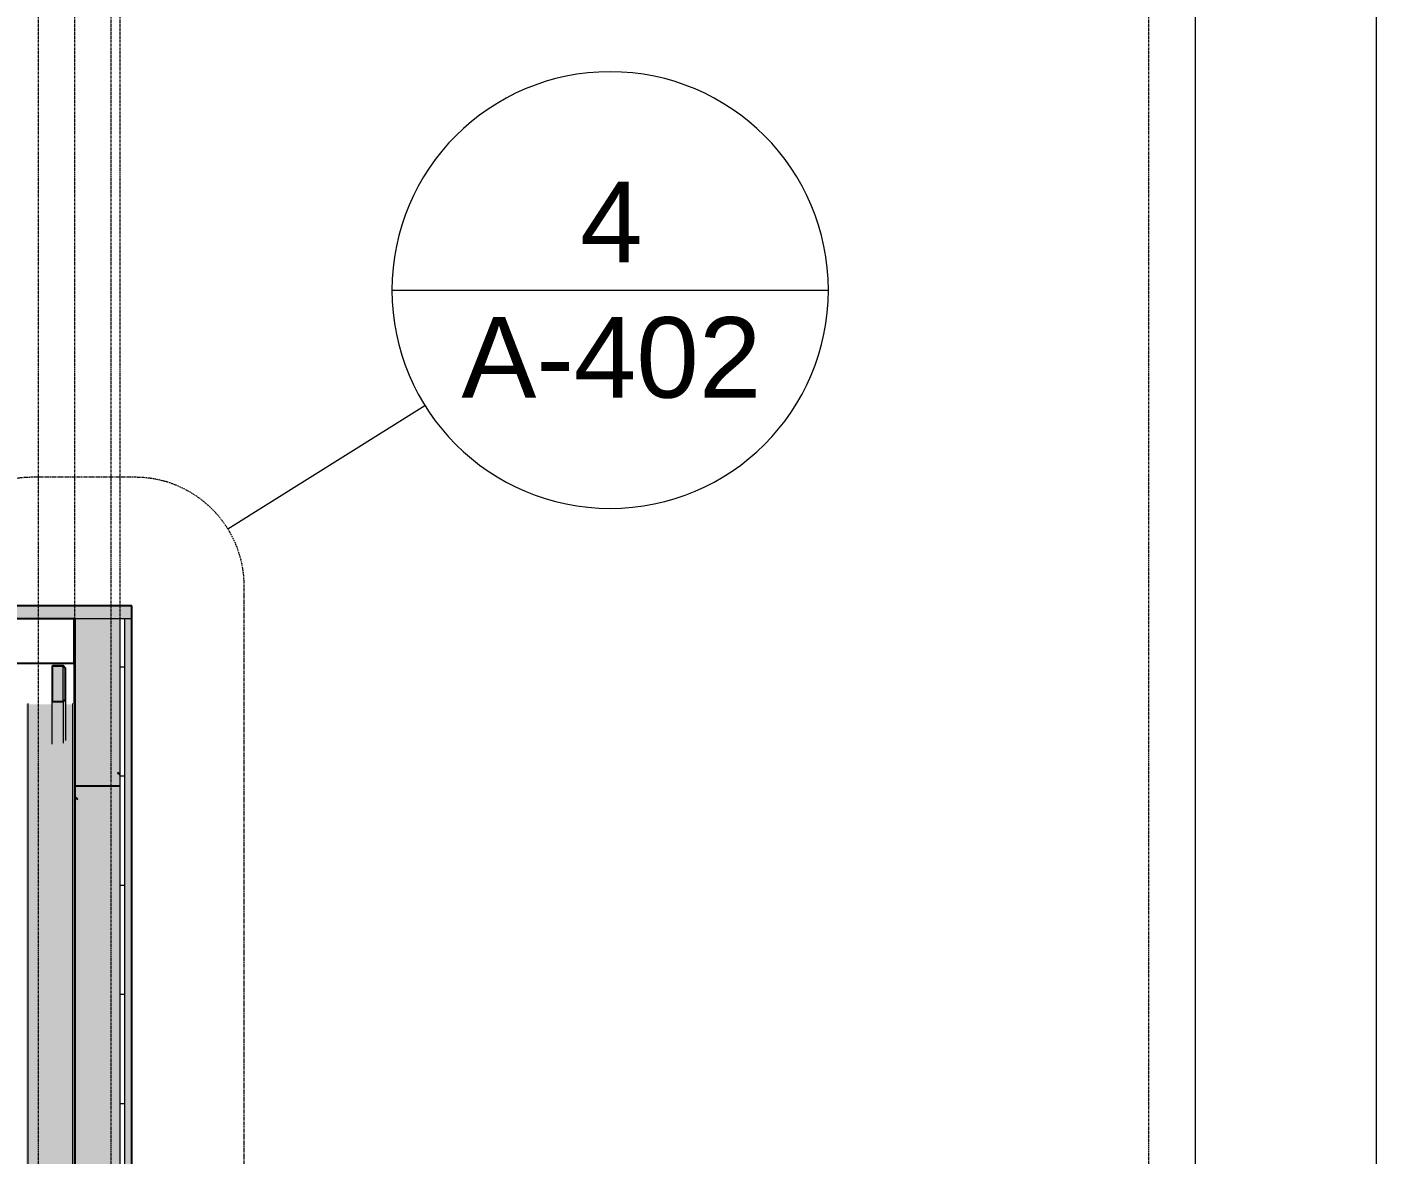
# Model space of a CAD drawing. Header units: inches. Extents: x -54880 to -186, y -132 to 853.
# Drawn here: x -22801.9 to -22505.2, y 257.1 to 504.9 of the extents above; entities that cross this region are included whole.
import ezdxf

# ---------------------------------------------------------------- set-up
doc = ezdxf.new("R2010")
doc.units = ezdxf.units.IN
doc.header["$MEASUREMENT"] = 0
doc.linetypes.add('Dash Dot 3_16_', pattern=[0.3125, 0.1875, -0.0625, 0, -0.0625])
doc.linetypes.add('Grid Line 1_2_', pattern=[0.875, 0.5, -0.125, 0.125, -0.125])
for name, color, linetype, lineweight in [('A-ANNO-SYMB', 150, 'Continuous', 9), ('A-CLNG', 13, 'Continuous', 9), ('A-ROOF', 132, 'Continuous', 9), ('A-WALL', 113, 'Continuous', 9), ('A-WALL-PATT', 111, 'Continuous', 9), ('G-ANNO-SYMB', 111, 'Continuous', 9), ('L-SITE-WALL', 31, 'Continuous', 9), ('S-BEAM', 12, 'Continuous', 9), ('S-COLS', 52, 'Continuous', 9), ('S-GRID', 1, 'Continuous', 9)]:
    doc.layers.add(name, color=color, linetype=linetype, lineweight=lineweight)
doc.styles.add('Arial_1', font='arial.ttf', dxfattribs={"height": 17.703593})
pattern_1 = [(45, (-26138.858, 100.19), (-19.00703, 19.00703), []), (45, (-26138.858, 128.99), (-19.00703, 19.00703), [])]

# ---------------------------------------------------------------- blocks, each defined once
blk = doc.blocks.new('Girt_Z - 8_D-943826-Section 13')
at = {"layer": 'S-BEAM'}
for points in [[(-22791.52, 369.15), (-22791.39, 369.15), (-22791.39, 369.71), (-22791.52, 369.71)], [(-22791.39, 369.08), (-22791.39, 369.15), (-22791.52, 369.08)], [(-22791.39, 361.8), (-22791.39, 369.08), (-22791.52, 369.08), (-22791.52, 361.8)], [(-22791.39, 361.6), (-22791.39, 361.8), (-22791.52, 361.8), (-22791.52, 361.6)], [(-22791.52, 361.51), (-22791.39, 361.51), (-22791.39, 361.6), (-22791.52, 361.6)]]:
    blk.add_hatch(color=256, dxfattribs=at).paths.add_polyline_path(points, flags=0)
for p, q in [((-22791.52, 369.71), (-22791.39, 369.71)), ((-22791.39, 369.15), (-22791.52, 369.15)), ((-22791.39, 369.08), (-22791.52, 369.08)), ((-22791.39, 361.51), (-22791.52, 361.51))]:
    blk.add_line(p, q, dxfattribs=at)
blk = doc.blocks.new('Girt_Z - 8_D-V84-Section 13')
at = {"layer": 'S-BEAM'}
for points in [[(-22791.39, 359.3), (-22791.39, 361.51), (-22791.52, 361.51), (-22791.52, 359.3)], [(-22791.39, 359.11), (-22791.39, 359.3), (-22791.52, 359.3), (-22791.52, 359.11)], [(-22791.52, 359.01), (-22791.39, 359.01), (-22791.39, 359.11), (-22791.52, 359.11)]]:
    blk.add_hatch(color=256, dxfattribs=at).paths.add_polyline_path(points, flags=0)
blk.add_line((-22791.39, 359.01), (-22791.52, 359.01), dxfattribs=at)
blk = doc.blocks.new('Girt_C - 8_D-1075950-Section 13')
at = {"layer": 'S-BEAM'}
h = blk.add_hatch(dxfattribs=at)
h.set_pattern_fill('FP_2', color=256, style=0, pattern_type=2)
h.set_pattern_definition(pattern_1)
h.paths.add_polyline_path([(-22796.26, 356.47), (-22793.89, 356.47), (-22793.41, 357.04), (-22793.49, 357.11), (-22793.94, 356.58), (-22796.26, 356.58)], flags=0)
h.paths.add_polyline_path([(-22796.34, 356.65), (-22796.34, 364.29), (-22796.44, 364.29), (-22796.44, 356.65)], flags=0)
h.paths.add_polyline_path([(-22793.49, 363.83), (-22793.41, 363.9), (-22793.89, 364.47), (-22796.26, 364.47), (-22796.26, 364.36), (-22793.94, 364.36)], flags=0)
for points in [[(-22796.26, 356.58), (-22793.94, 356.58), (-22793.94, 364.36), (-22796.26, 364.35), (-22796.26, 357.73)], [(-22793.94, 356.58), (-22793.49, 357.11), (-22793.49, 363.83), (-22793.94, 364.36), (-22793.94, 357.04)], [(-22796.26, 347.43), (-22796.33, 356.48), (-22796.44, 356.65), (-22796.38, 347.47), (-22796.31, 347.44)], [(-22796.26, 347.43), (-22793.89, 347.43), (-22793.89, 356.47), (-22796.26, 356.47), (-22796.26, 348.35)], [(-22793.89, 347.43), (-22793.41, 348), (-22793.41, 357.04), (-22793.89, 356.47), (-22793.89, 348.35)]]:
    blk.add_hatch(color=256, dxfattribs=at).paths.add_polyline_path(points, flags=0)
at = {"layer": 'S-BEAM', "lineweight": 15}
for p, q in [((-22796.44, 364.29), (-22796.44, 356.65)), ((-22796.34, 356.65), (-22796.34, 364.29)), ((-22793.89, 364.47), (-22796.26, 364.47)), ((-22796.26, 364.36), (-22793.94, 364.36)), ((-22793.94, 364.36), (-22793.49, 363.83)), ((-22793.41, 363.9), (-22793.89, 364.47)), ((-22793.49, 363.83), (-22793.41, 363.9)), ((-22793.94, 356.58), (-22796.26, 356.58)), ((-22796.26, 356.47), (-22793.89, 356.47)), ((-22793.49, 357.11), (-22793.94, 356.58)), ((-22793.89, 356.47), (-22793.41, 357.04)), ((-22793.41, 357.04), (-22793.49, 357.11))]:
    blk.add_line(p, q, dxfattribs=at)
at = {"layer": 'S-BEAM'}
for p, q in [((-22796.26, 356.47), (-22796.26, 364.36)), ((-22793.94, 356.58), (-22793.94, 364.36)), ((-22793.49, 357.11), (-22793.49, 363.83)), ((-22793.41, 357.04), (-22793.41, 363.9)), ((-22796.44, 356.65), (-22796.44, 347.18)), ((-22796.26, 356.47), (-22796.26, 356.58)), ((-22793.89, 347.43), (-22793.89, 356.47)), ((-22793.41, 348), (-22793.41, 357.04))]:
    blk.add_line(p, q, dxfattribs=at)
at = {"layer": 'S-BEAM', "lineweight": 15, "flags": 128}
for points in [[(-22796.26, 364.47), (-22796.33, 364.46), (-22796.39, 364.42), (-22796.43, 364.36), (-22796.44, 364.29)], [(-22796.34, 364.29), (-22796.33, 364.32), (-22796.3, 364.35), (-22796.26, 364.36)], [(-22796.44, 356.65), (-22796.43, 356.58), (-22796.39, 356.52), (-22796.33, 356.48), (-22796.26, 356.47)], [(-22796.26, 356.58), (-22796.3, 356.59), (-22796.33, 356.62), (-22796.34, 356.65)]]:
    blk.add_lwpolyline(points, dxfattribs=at)
blk = doc.blocks.new('Girt_Z - 10_D-V188-Section 13')
at = {"layer": 'S-BEAM'}
h = blk.add_hatch(dxfattribs=at)
h.set_pattern_fill('FP_2', color=256, style=0, pattern_type=2)
h.set_pattern_definition(pattern_1)
h.paths.add_polyline_path([(-22790.82, 335.02), (-22790.75, 335.1), (-22791.28, 335.55), (-22791.28, 337.87), (-22791.39, 337.87), (-22791.39, 335.5)], flags=0)
h.paths.add_polyline_path([(-22781.58, 337.95), (-22781.58, 338.05), (-22791.2, 338.05), (-22791.2, 337.95), (-22787.1, 337.95)], flags=0)
h.paths.add_polyline_path([(-22781.5, 338.13), (-22781.39, 338.13), (-22781.39, 340.5), (-22781.96, 340.98), (-22782.04, 340.9), (-22781.5, 340.45), (-22781.5, 338.97)], flags=0)
at = {"layer": 'S-BEAM', "lineweight": 15}
for p, q in [((-22781.96, 340.98), (-22782.04, 340.9)), ((-22782.04, 340.9), (-22781.5, 340.45)), ((-22781.39, 340.5), (-22781.96, 340.98)), ((-22781.5, 340.45), (-22781.5, 338.13)), ((-22781.39, 338.13), (-22781.39, 340.5)), ((-22791.39, 337.87), (-22791.39, 335.5)), ((-22791.39, 335.5), (-22790.82, 335.02)), ((-22791.28, 335.55), (-22791.28, 337.87)), ((-22790.75, 335.1), (-22791.28, 335.55)), ((-22781.58, 338.05), (-22791.2, 338.05)), ((-22791.2, 337.95), (-22781.58, 337.95)), ((-22790.82, 335.02), (-22790.75, 335.1))]:
    blk.add_line(p, q, dxfattribs=at)
for centre, radius, start, end in [((-22791.2, 337.87), 0.188, 90, 180), ((-22791.2, 337.87), 0.0782, 90, 177.8773), ((-22781.58, 338.13), 0.188, 270, 0), ((-22781.58, 338.13), 0.0782, 270, 356.9576)]:
    blk.add_arc(centre, radius, start, end, dxfattribs=at)
blk = doc.blocks.new('Section - Callout Head-19020-Section 13')
at = {"layer": 'A-ANNO-SYMB'}
blk.add_line((-22721.64, 447.02), (-22625.64, 447.02), dxfattribs=at)
for start, end in [(0, 180), (180, 360)]:
    blk.add_arc((-22673.64, 447.02), 48, start, end, dxfattribs=at)

msp = doc.modelspace()

# ---------------------------------------------------------------- hatches: boundary and pattern name
at = {"layer": 'A-ROOF'}
msp.add_hatch(color=256, dxfattribs=at).paths.add_polyline_path([(-26281.39023, 374.72897), (-22778.89023, 374.72897), (-22778.89023, 377.60647), (-26287.62069, 377.60647), (-26287.62069, 374.72897), (-26282.39023, 374.72897)], flags=0)
h = msp.add_hatch(color=256, dxfattribs=at)
h.paths.add_polyline_path([(-26287.62069, 342.13397), (-26287.4996, 342.13397), (-26287.4996, 349.77839), (-26283.89023, 349.77839), (-26283.89023, 374.72897), (-26287.62069, 374.72897), (-26287.62069, 349.02774)], flags=0)
h.paths.add_polyline_path([(-22791.39023, 369.70747), (-22791.39023, 374.72897), (-22791.52499, 374.72897), (-22791.52499, 369.70747)], flags=0)
at = {"layer": 'A-WALL-PATT'}
h = msp.add_hatch(dxfattribs=at)
h.set_pattern_fill('FP_5', color=256, style=0, pattern_type=2)
h.set_pattern_definition([(0, (-26138.858, 100.19), (0, 24), []), (90, (-26138.858, 100.19), (-24, 1e-15), [])])
h.paths.add_polyline_path([(-22780.39023, 144.75), (-22780.39023, 374.72897), (-22781.39023, 374.72897), (-22781.39023, 144.75)], flags=0)
at = {"layer": 'L-SITE-WALL'}
for points in [[(-22781.39023, 144.75), (-22781.39023, 374.72897), (-22791.39023, 374.72897), (-22791.39023, 144.75), (-22787.09806, 144.75)], [(-22778.89023, 144.75), (-22778.89023, 374.72897), (-22780.39023, 374.72897), (-22780.39023, 144.75)]]:
    msp.add_hatch(color=256, dxfattribs=at).paths.add_polyline_path(points, flags=0)
at = {"layer": 'S-COLS'}
for points in [[(-22791.82382, 144.75), (-22791.39023, 144.75), (-22791.39023, 356.51059), (-22791.52499, 356.51059), (-22791.52499, 356.09426), (-22791.82382, 356.09426), (-22791.82382, 144.86719)], [(-22801.70663, 0), (-22801.70663, 356.09426), (-22802.14023, 356.09426), (-22802.14023, 0)], [(-22801.01523, 0), (-22801.01523, 355.93361), (-22801.70663, 355.96242), (-22801.65946, 0), (-22801.19126, 0)], [(-22801.01523, 0), (-22792.51523, 0), (-22792.51523, 355.93361), (-22793.40813, 355.93361), (-22793.40813, 348.00387), (-22793.89023, 347.42884), (-22796.39928, 347.49592), (-22796.44491, 347.6165), (-22796.44491, 355.93361), (-22801.01523, 355.93361), (-22801.01523, 20.13868)], [(-22792.33919, 0), (-22792.14023, 0), (-22792.05611, 144.75), (-22791.82382, 144.75), (-22791.87099, 355.95508), (-22792.51523, 355.93361), (-22792.51523, 0)]]:
    msp.add_hatch(color=256, dxfattribs=at).paths.add_polyline_path(points, flags=0)

# ---------------------------------------------------------------- linework, layer by layer
at = {"layer": 'A-ANNO-SYMB'}
msp.add_line((-22757.76239, 394.5628), (-22714.37219, 421.62086), dxfattribs=at)
at = {"layer": 'A-ANNO-SYMB', "linetype": 'Dash Dot 3_16_'}
for p, q in [((-22778.12717, 405.86336), (-22800.79719, 405.86336)), ((-22754.12717, -6.57176), (-22754.12717, 381.86336))]:
    msp.add_line(p, q, dxfattribs=at)
for centre, start, end in [((-22800.79719, 381.86336), 90, 180), ((-22778.12717, 381.86336), 0, 90)]:
    msp.add_arc(centre, 24, start, end, dxfattribs=at)
at = {"layer": 'A-CLNG', "lineweight": 25}
for p, q in [((-22791.52499, 374.72897), (-26272.64023, 374.72897)), ((-22791.52499, 364.97051), (-22791.52499, 374.72897)), ((-26272.64023, 364.97051), (-22791.52499, 364.97051))]:
    msp.add_line(p, q, dxfattribs=at)
at = {"layer": 'A-CLNG'}
msp.add_line((-22791.52499, 356.09426), (-22791.52499, 364.97051), dxfattribs=at)
at = {"layer": 'A-ROOF', "lineweight": 25}
for p, q in [((-22778.89023, 377.60647), (-26287.62069, 377.60647)), ((-22778.89023, 374.72897), (-22778.89023, 377.60647)), ((-22791.52499, 374.72897), (-22791.39023, 374.72897))]:
    msp.add_line(p, q, dxfattribs=at)
at = {"layer": 'A-WALL'}
for p, q in [((-22778.89023, 374.72897), (-22791.39023, 374.72897)), ((-22781.39023, 0), (-22781.39023, 374.72897)), ((-22780.39023, 0), (-22780.39023, 374.72897))]:
    msp.add_line(p, q, dxfattribs=at)
at = {"layer": 'G-ANNO-SYMB'}
for p, q in [((-22544.94179, 737.15708), (-22544.94179, -54.81697)), ((-22505.17362, 545.15708), (-22505.17362, -54.81697))]:
    msp.add_line(p, q, dxfattribs=at)
at = {"layer": 'L-SITE-WALL', "lineweight": 25}
for p, q in [((-22791.39023, 374.72897), (-22791.39023, 144.75)), ((-22778.89023, 0), (-22778.89023, 374.72897))]:
    msp.add_line(p, q, dxfattribs=at)
at = {"layer": 'S-COLS'}
for p, q in [((-22801.70663, 356.09426), (-22801.70663, 0)), ((-22791.82382, 144.75), (-22791.82382, 356.09426))]:
    msp.add_line(p, q, dxfattribs=at)
at = {"layer": 'S-GRID', "linetype": 'Grid Line 1_2_'}
for p, q in [((-22799.39023, -132), (-22799.39023, 573.76478)), ((-22799.39023, -132), (-22799.39023, 573.76478)), ((-22791.39023, -132), (-22791.39023, 573.76478)), ((-22791.39023, -132), (-22791.39023, 573.76478)), ((-22783.39023, -132), (-22783.39023, 573.76478)), ((-22781.39023, -132), (-22781.39023, 573.76478)), ((-22555.14023, -132), (-22555.14023, 573.76478))]:
    msp.add_line(p, q, dxfattribs=at)

# ---------------------------------------------------------------- block references
at = {"layer": 'A-ANNO-SYMB'}
msp.add_blockref('Section - Callout Head-19020-Section 13', (0, 0), dxfattribs=at)
at = {"layer": 'S-BEAM'}
for name, p in [('Girt_Z - 8_D-943826-Section 13', (0, 0)), ('Girt_C - 8_D-1075950-Section 13', (0, 0)), ('Girt_Z - 8_D-V84-Section 13', (0, 0)), ('Girt_Z - 8_D-V84-Section 13', (0, -2.49783)), ('Girt_Z - 10_D-V188-Section 13', (0, 0))]:
    msp.add_blockref(name, p, dxfattribs=at)

# ---------------------------------------------------------------- texts
at = {"layer": 'A-ANNO-SYMB', "attachment_point": 2, "line_spacing_factor": 0.938532, "style": 'Arial_1'}
for s, insert, char_height, width in [('4', (-22673.36579, 470.83736), 17.70359, 16.416), ('A-402', (-22673.36579, 441.07263), 17.703593, 78.624)]:
    msp.add_mtext(s, dxfattribs=dict(at, insert=insert, char_height=char_height, width=width))

doc.saveas('drawing.dxf')
